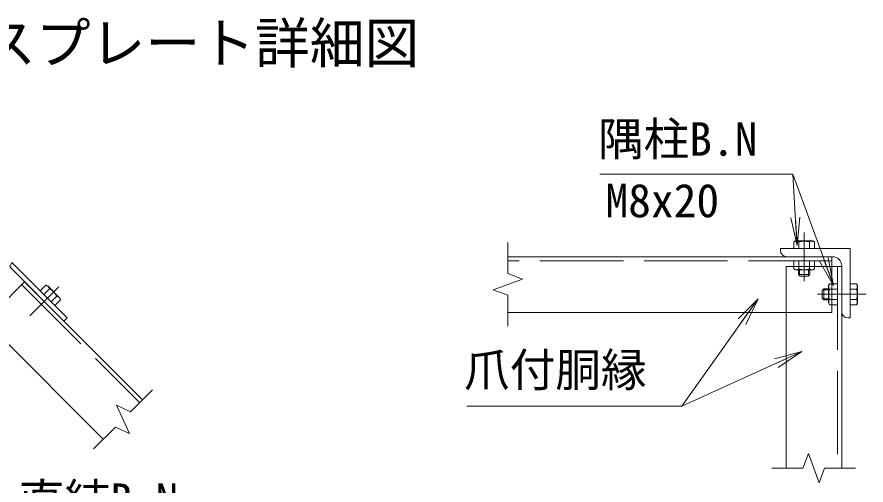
# Model space of a CAD drawing. Units: millimetres, scale not verified. Extents: x -4200 to 4200, y -2970 to 2970.
# Drawn here: x 2296 to 3517, y -236 to 437 of the extents above; entities that cross this region are included whole.
import ezdxf
from ezdxf.enums import TextEntityAlignment as Align

# ---------------------------------------------------------------- set-up
doc = ezdxf.new("R2010")
doc.units = ezdxf.units.MM
doc.header["$LTSCALE"] = 20
doc.linetypes.add('DASHED', pattern=[7.5, 6, -1.5])
doc.linetypes.add('USER1', pattern=[50.8, 31.75, -6.35, 6.35, -6.35])
for name, color, linetype, lineweight in [('0-0_D-STR1', 1, 'Continuous', 18), ('0-1_D-BMK', 2, 'USER1', 13), ('0-2_D-STR-DIM', 7, 'Continuous', 9), ('0-3_D-STR3', 3, 'Continuous', 13), ('0-4_D-STR-TXT', 7, 'Continuous', 9), ('0-5_0', 7, 'Continuous', 9)]:
    doc.layers.add(name, color=color, linetype=linetype, lineweight=lineweight)
doc.layers.add('0-8_D-TTL-TXT', color=7, linetype='Continuous')
doc.styles.add('ＭＳ ゴシック', font='')
doc.styles.get('ＭＳ ゴシック').set_extended_font_data('MS Gothic')

# ---------------------------------------------------------------- blocks, each defined once
blk = doc.blocks.new('_Open')
at = {"layer": '0-5_0'}
blk.add_line((-20, 3.33), (0, 0), dxfattribs=at)
blk.add_lwpolyline([(-20, -3.33), (0, 0), (-20, 0)], dxfattribs=at)

msp = doc.modelspace()

# ---------------------------------------------------------------- linework, layer by layer
at = {"layer": '0-0_D-STR1'}
for p, q in [((3394.13, 104.26), (3494.13, 104.26)), ((3394.13, 101.26), (3394.13, 104.26)), ((3494.13, 104.26), (3494.13, 4.26)), ((3468.13, 92.26), (3002.13, 92.26)), ((3469.13, 92.26), (3403.13, 92.26)), ((3402.13, 78.26), (3402.13, -211.74)), ((3482.13, 13.26), (3482.13, 79.26)), ((2306.97, 56.26), (2250.4, -0.3)), ((2306.97, 56.26), (2476.67, -113.44)), ((3402.13, 12.26), (3002.13, 12.26)), ((3494.13, 4.26), (3491.13, 4.26)), ((2250.4, -0.3), (2420.1, -170.01))]:
    msp.add_line(p, q, dxfattribs=at)
at = {"layer": '0-0_D-STR1', "linetype": 'DASHED'}
for p, q in [((3468.13, 86.26), (3002.13, 86.26)), ((3468.13, 12.26), (3468.13, 92.26)), ((3476.13, 78.26), (3476.13, -211.74)), ((2302.72, 52.02), (2472.43, -117.68)), ((3468.13, 12.26), (3402.13, 12.26))]:
    msp.add_line(p, q, dxfattribs=at)
at = {"layer": '0-0_D-STR1'}
msp.add_lwpolyline([(3402.13, 78.26), (3482.13, 78.26), (3482.13, -211.74)], dxfattribs=at)
for centre, radius, start, end in [((3403.13, 101.26), 9, 180, 270), ((3469.13, 79.26), 13, 360, 90), ((3491.13, 13.26), 9, 180, 270)]:
    msp.add_arc(centre, radius, start, end, dxfattribs=at)
at = {"layer": '0-1_D-BMK'}
for p, q in [((3428.13, 57.26), (3428.13, 127.26)), ((2356, 48.73), (2314.5, 7.23)), ((3447.13, 38.26), (3517.13, 38.26))]:
    msp.add_line(p, q, dxfattribs=at)
at = {"layer": '0-2_D-STR-DIM'}
for p, q in [((3002.13, 112.52), (3002.13, 67.91)), ((3002.13, 37.13), (3002.13, -7.48)), ((2490.81, -99.3), (2459.27, -130.84)), ((2438.88, -121.33), (2457.9, -162.12)), ((2459.27, -130.84), (2438.88, -121.33)), ((2437.5, -152.61), (2405.96, -184.15)), ((2457.9, -162.12), (2437.5, -152.61)), ((3426.48, -211.74), (3434.18, -190.59)), ((3434.18, -190.59), (3449.57, -232.88)), ((3381.87, -211.74), (3426.48, -211.74)), ((3449.57, -232.88), (3457.26, -211.74)), ((3457.26, -211.74), (3501.87, -211.74))]:
    msp.add_line(p, q, dxfattribs=at)
msp.add_lwpolyline([(3002.13, 67.91), (3023.28, 60.22), (2980.99, 44.83), (3002.13, 37.13)], dxfattribs=at)
at = {"layer": '0-3_D-STR3'}
for p, q in [((3415.53, 114.86), (3413.12, 113.47)), ((3413.12, 104.26), (3413.12, 113.47)), ((3440.73, 114.86), (3415.53, 114.86)), ((3420.63, 104.26), (3420.63, 113.47)), ((3435.64, 104.26), (3435.64, 113.47)), ((3440.73, 114.86), (3443.14, 113.47)), ((3443.14, 104.26), (3443.14, 113.47)), ((3443.14, 104.26), (3413.12, 104.26)), ((3413.12, 86.26), (3413.12, 74.71)), ((3413.12, 86.26), (3443.14, 86.26)), ((3420.63, 86.26), (3420.63, 74.71)), ((3435.64, 86.26), (3435.64, 74.71)), ((3443.14, 86.26), (3443.14, 74.71)), ((2285.75, 77.48), (2363.54, -0.3)), ((3413.12, 74.71), (3415.63, 73.26)), ((3443.14, 74.71), (3440.63, 73.26)), ((3415.63, 73.26), (3440.63, 73.26)), ((3420.13, 73.26), (3420.13, 66.66)), ((3421.63, 73.26), (3421.63, 65.16)), ((3433.73, 64.26), (3422.53, 64.26)), ((3436.13, 66.66), (3433.73, 64.26)), ((3434.63, 73.26), (3434.63, 65.16)), ((3436.13, 73.26), (3436.13, 66.66)), ((2329.16, 43.12), (2337.33, 51.29)), ((2337.33, 51.29), (2340.13, 50.54)), ((2340.13, 50.54), (2357.81, 32.86)), ((3463.13, 25.76), (3463.13, 50.76)), ((3476.13, 23.25), (3476.13, 53.27)), ((3494.13, 53.27), (3503.34, 53.27)), ((3494.13, 53.27), (3494.13, 23.25)), ((3504.73, 50.86), (3503.34, 53.27)), ((3504.73, 50.86), (3504.73, 25.66)), ((2334.47, 37.81), (2342.64, 45.98)), ((3456.53, 46.26), (3454.13, 43.86)), ((3454.13, 43.86), (3454.13, 32.66)), ((3463.13, 44.76), (3455.03, 44.76)), ((3456.53, 46.26), (3456.53, 30.26)), ((3463.13, 46.26), (3456.53, 46.26)), ((3476.13, 45.77), (3464.58, 45.77)), ((3494.13, 45.77), (3503.34, 45.77)), ((2345.08, 27.2), (2353.25, 35.37)), ((3456.53, 30.26), (3454.13, 32.66)), ((3463.13, 31.76), (3455.03, 31.76)), ((3463.13, 30.26), (3456.53, 30.26)), ((3476.13, 30.76), (3464.58, 30.76)), ((3494.13, 30.76), (3503.34, 30.76)), ((3504.73, 25.66), (3503.34, 23.25)), ((3494.13, 23.25), (3503.34, 23.25)), ((2363.54, -0.3), (2368.06, 4.22))]:
    msp.add_line(p, q, dxfattribs=at)
for points in [[(2285.75, 77.48), (2288.4, 83.88), (2368.06, 4.22)], [(3436.13, 66.66), (3420.13, 66.66), (3422.53, 64.26)], [(3476.13, 53.27), (3464.58, 53.27), (3463.13, 50.76)], [(2350.39, 21.89), (2358.56, 30.06), (2357.81, 32.86)], [(3476.13, 23.25), (3464.58, 23.25), (3463.13, 25.76)]]:
    msp.add_lwpolyline(points, dxfattribs=at)
for centre, radius, start, end in [((3416.87, 107.99), 6.64, 55.61585, 124.38415), ((3428.13, 89.79), 24.84, 72.4121, 107.5879), ((3439.39, 107.99), 6.64, 55.61585, 124.38415), ((3416.87, 80.2), 6.64, 235.61585, 304.38416), ((3428.13, 98.39), 24.84, 252.4121, 287.5879), ((3439.39, 80.2), 6.64, 235.61586, 304.38414), ((2336.11, 44.76), 6.64, 10.61584, 79.38415), ((3470.07, 49.52), 6.64, 145.61586, 214.38414), ((3497.86, 49.52), 6.64, 325.61585, 34.38415), ((2331.2, 23.93), 24.84, 27.4121, 62.5879), ((3488.26, 38.26), 24.84, 162.4121, 197.5879), ((3479.66, 38.26), 24.84, 342.4121, 17.5879), ((2352.03, 28.83), 6.64, 10.61586, 79.38414), ((3470.07, 27), 6.64, 145.61584, 214.38415), ((3497.86, 27), 6.64, 325.61585, 34.38415)]:
    msp.add_arc(centre, radius, start, end, dxfattribs=at)
at = {"layer": '0-4_D-STR-TXT'}
for p, q in [((3411.76, 211.02), (3417.8, 110.6)), ((3252.13, -122.81), (3422.81, -45.04))]:
    msp.add_line(p, q, dxfattribs=at)
for points in [[(3134.44, 211.02), (3411.76, 211.02), (3469.69, 52.66)], [(2943.09, -122.81), (3252.13, -122.81), (3360.63, 29.86)]]:
    msp.add_lwpolyline(points, dxfattribs=at)

# ---------------------------------------------------------------- block references
at = {"layer": '0-4_D-STR-TXT', "xscale": 2, "yscale": 2}
for p, rotation in [((3417.92, 108.6), 273.44298), ((3470.38, 50.78), 290.09456), ((3361.79, 31.49), 54.59875), ((3424.63, -44.21), 24.49506)]:
    msp.add_blockref('_Open', p, dxfattribs=dict(at, rotation=rotation))

# ---------------------------------------------------------------- texts
at = {"layer": '0-4_D-STR-TXT', "style": 'ＭＳ ゴシック'}
for s, p in [('隅柱B.N', (3131.65, 223.1)), ('M8x20', (3142.34, 134.61)), ('爪付胴縁', (2939.03, -108.83)), ('直結B.N', (2298.55, -296.26))]:
    msp.add_text(s, height=48.09, dxfattribs=at).set_placement(p, align=Align.BOTTOM_LEFT)
at = {"layer": '0-8_D-TTL-TXT', "style": 'ＭＳ ゴシック'}
msp.add_text('主柱後付ベースプレート詳細図', height=57.77, dxfattribs=at).set_placement((1771.5, 353.28), align=Align.BOTTOM_LEFT)

doc.saveas('drawing.dxf')
